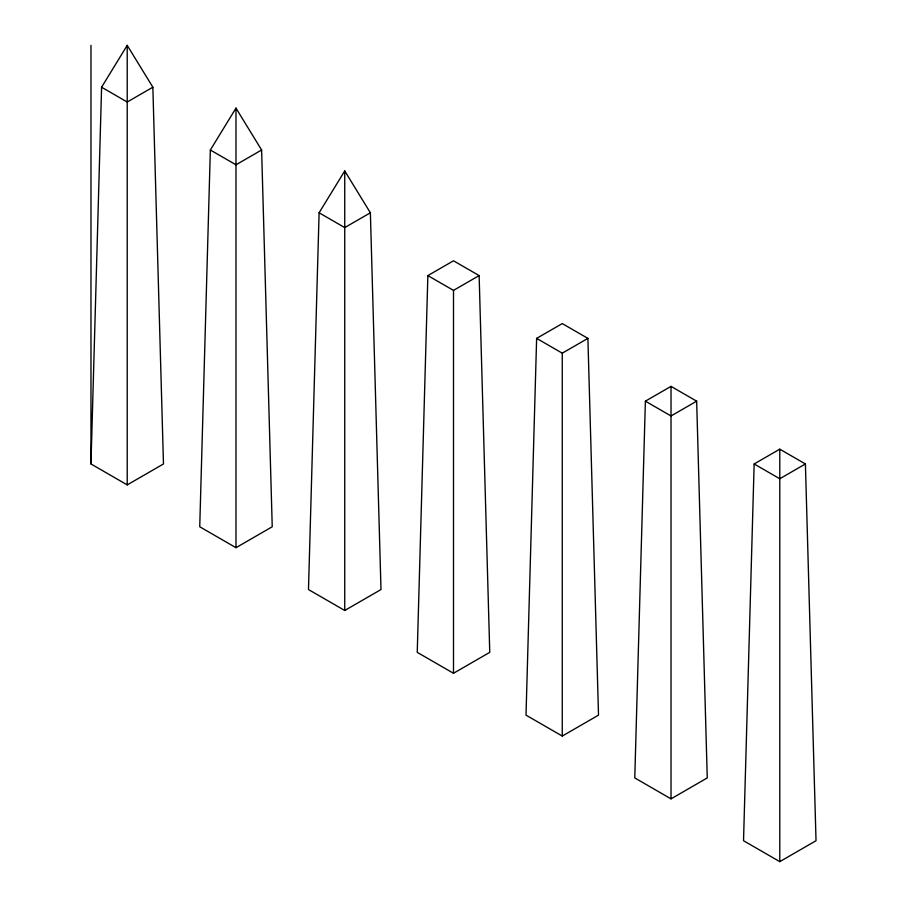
<?xml version="1.0" encoding="UTF-8"?>
<svg xmlns="http://www.w3.org/2000/svg" width="907" height="907" viewBox="0 0 907 907"><rect width="100%" height="100%" fill="white"/><g stroke="black" fill="none" stroke-linecap="round" stroke-linejoin="round"><path stroke-width="1.36" d="M90.972 463.965L101.595 87.208L127.218 45.35L152.852 87.208L163.475 463.965L127.218 484.894L90.972 463.965L90.972 45.35M210.345 150.006L199.733 526.763L235.979 547.692L272.236 526.763L261.613 150.006L235.979 108.137L210.345 150.006L235.979 164.802L261.613 150.006M319.105 212.794L308.482 589.55L344.739 610.479L380.997 589.55L370.373 212.794L344.739 170.935L319.105 212.794L344.739 227.589L370.373 212.794M427.866 275.592L417.243 652.348L453.5 673.277L489.757 652.348L479.134 275.592L453.5 260.785L427.866 275.592L453.5 290.387L479.134 275.592M536.627 338.379L526.003 715.135L562.261 736.065L598.518 715.135L587.895 338.379L562.261 323.584L536.627 338.379L562.261 353.174L587.895 338.379M645.387 401.166L634.764 777.923L671.021 798.863L707.267 777.923L696.655 401.166L671.021 386.371L645.387 401.166L671.021 415.973L696.655 401.166M754.148 463.965L743.525 840.721L779.782 861.65L816.028 840.721L805.405 463.965L779.782 449.169L754.148 463.965L779.782 478.76L805.405 463.965M152.852 87.208L127.218 102.015L101.595 87.208M779.782 449.169L779.782 861.65M671.021 386.371L671.021 798.863M562.261 353.174L562.261 736.065M453.5 290.387L453.5 673.277M344.739 170.935L344.739 610.479M235.979 108.137L235.979 547.692M127.218 45.35L127.218 484.894"/></g></svg>
